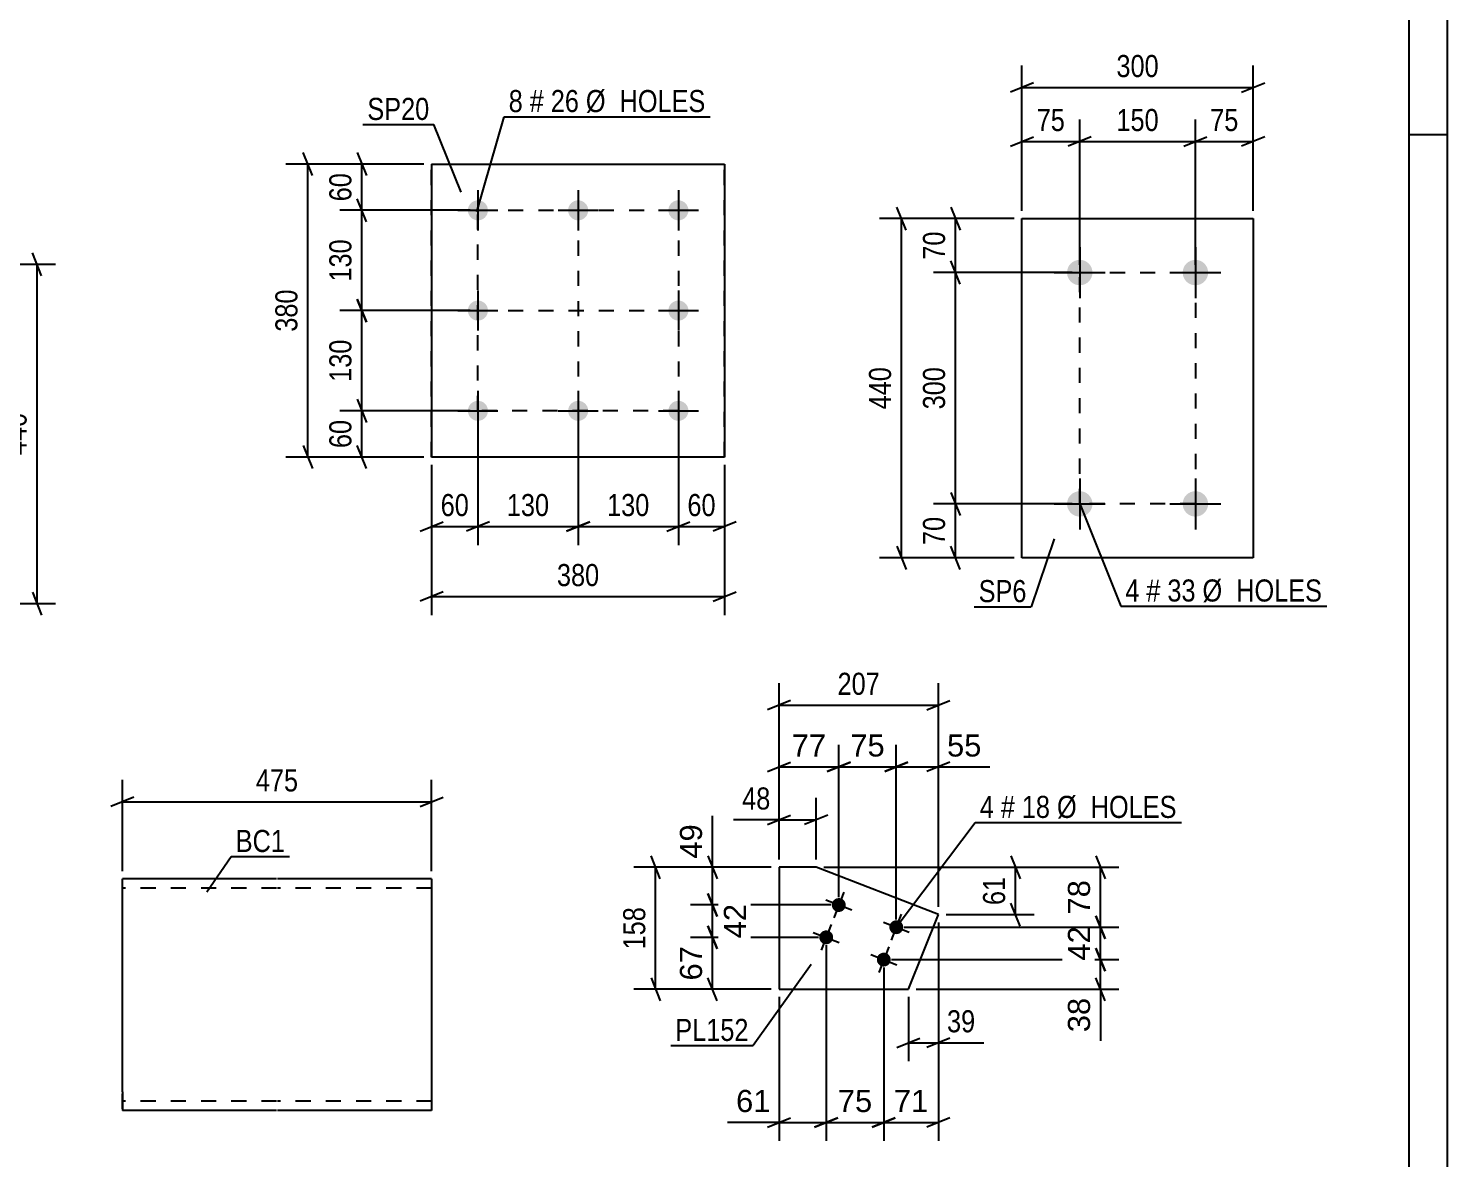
# Model space of a CAD drawing. Header units: millimetres. Extents: x 0 to 841, y 0 to 1249.
# Drawn here: x 656.9 to 841, y 314.2 to 460.8 of the extents above; entities that cross this region are included whole.
import ezdxf

# ---------------------------------------------------------------- set-up
doc = ezdxf.new("R2010")
doc.units = ezdxf.units.MM
doc.linetypes.add('DXK_LINE_DOT2', pattern=[3.9198, 1.9599, -1.9599])
doc.styles.add('Arial', font='ARIAL.TTF', dxfattribs={"height": 0.2})
doc.styles.add('Arial Narrow', font='ARIALN.TTF', dxfattribs={"height": 0.2})

# ---------------------------------------------------------------- blocks, each defined once
blk = doc.blocks.new('Unknown-284856767-1127')
at = {"color": 5, "linetype": 'Continuous'}
for p, q in [((841, 0), (841, 594)), ((836, 5), (836, 589)), ((841, 447), (836, 447))]:
    blk.add_line(p, q, dxfattribs=at)
blk = doc.blocks.new('Bolt-284856767-7155 - 7121')
at = {"linetype": 'Continuous'}
for points in [[(762.88, 346.79, -1), (761.2, 347.44, -1)], [(770.34, 343.91, -1), (768.66, 344.56, -1)], [(761.25, 342.6, -1), (759.57, 343.25, -1)], [(768.71, 339.71, -1), (767.03, 340.36, -1)]]:
    blk.add_hatch(color=1, dxfattribs=at).paths.add_polyline_path(points)
at = {"color": 1, "linetype": 'Continuous'}
for p, q in [((762.69, 348.8), (761.39, 345.44)), ((760.36, 347.77), (763.72, 346.47)), ((761.06, 344.6), (759.76, 341.24)), ((767.82, 344.88), (771.18, 343.58)), ((770.15, 345.91), (768.85, 342.55)), ((758.73, 343.57), (762.09, 342.27)), ((766.19, 340.68), (769.55, 339.38)), ((768.52, 341.71), (767.22, 338.36))]:
    blk.add_line(p, q, dxfattribs=at)
blk = doc.blocks.new('Part-284856767-7160 - 7121')
at = {"color": 2, "linetype": 'Continuous'}
for p, q in [((759.1, 352.01), (754.29, 352.01)), ((754.29, 352.01), (754.29, 336.19)), ((774.96, 345.87), (759.1, 352.01)), ((771.07, 336.19), (774.96, 345.87)), ((754.29, 336.19), (771.07, 336.19))]:
    blk.add_line(p, q, dxfattribs=at)
blk = doc.blocks.new('Bolt-284856767-5673 - 5634')
at = {"linetype": 'Continuous'}
for points in [[(793.29, 430.78, -1), (793.29, 427.48, -1)], [(808.29, 430.78, -1), (808.29, 427.48, -1)], [(793.29, 400.78, -1), (793.29, 397.48, -1)], [(808.29, 400.78, -1), (808.29, 397.48, -1)]]:
    blk.add_hatch(color=1, dxfattribs=at).paths.add_polyline_path(points)
at = {"color": 1, "linetype": 'Continuous'}
for p, q in [((793.29, 432.43), (793.29, 425.83)), ((808.29, 432.43), (808.29, 425.83)), ((789.99, 429.13), (796.59, 429.13)), ((804.99, 429.13), (811.59, 429.13)), ((793.29, 402.43), (793.29, 395.83)), ((808.29, 402.43), (808.29, 395.83)), ((789.99, 399.13), (796.59, 399.13)), ((804.99, 399.13), (811.59, 399.13))]:
    blk.add_line(p, q, dxfattribs=at)
blk = doc.blocks.new('Part-284856767-5640 - 5634')
at = {"color": 2, "linetype": 'Continuous'}
for p, q in [((785.79, 392.13), (785.79, 436.13)), ((785.79, 436.13), (815.79, 436.13)), ((815.79, 436.13), (815.79, 392.13)), ((815.79, 392.13), (785.79, 392.13))]:
    blk.add_line(p, q, dxfattribs=at)
blk = doc.blocks.new('Part-284856767-6661 - 6655')
at = {"color": 2, "linetype": 'Continuous'}
for p, q in [((709.24, 443.2), (709.24, 405.2)), ((709.24, 443.2), (747.24, 443.2)), ((747.24, 443.2), (747.24, 405.2)), ((747.24, 405.2), (709.24, 405.2))]:
    blk.add_line(p, q, dxfattribs=at)
at = {"color": 7, "linetype": 'DXK_LINE_DOT2'}
for p, q in [((709.24, 405.2), (709.24, 443.2)), ((747.24, 405.2), (747.24, 443.2))]:
    blk.add_line(p, q, dxfattribs=at)
blk = doc.blocks.new('Bolt-284856767-6694 - 6655')
at = {"linetype": 'Continuous'}
for points in [[(715.24, 438.5, -1), (715.24, 435.9, -1)], [(728.24, 438.5, -1), (728.24, 435.9, -1)], [(741.24, 438.5, -1), (741.24, 435.9, -1)], [(715.24, 425.5, -1), (715.24, 422.9, -1)], [(741.24, 425.5, -1), (741.24, 422.9, -1)], [(715.24, 412.5, -1), (715.24, 409.9, -1)], [(728.24, 412.5, -1), (728.24, 409.9, -1)], [(741.24, 412.5, -1), (741.24, 409.9, -1)]]:
    blk.add_hatch(color=1, dxfattribs=at).paths.add_polyline_path(points)
at = {"color": 1, "linetype": 'Continuous'}
for p, q in [((715.24, 439.8), (715.24, 434.6)), ((728.24, 439.8), (728.24, 434.6)), ((741.24, 439.8), (741.24, 434.6)), ((712.64, 437.2), (717.84, 437.2)), ((725.64, 437.2), (730.84, 437.2)), ((738.64, 437.2), (743.84, 437.2)), ((715.24, 426.8), (715.24, 421.6)), ((741.24, 426.8), (741.24, 421.6)), ((712.64, 424.2), (717.84, 424.2)), ((738.64, 424.2), (743.84, 424.2)), ((715.24, 413.8), (715.24, 408.6)), ((728.24, 413.8), (728.24, 408.6)), ((741.24, 413.8), (741.24, 408.6)), ((712.64, 411.2), (717.84, 411.2)), ((725.64, 411.2), (730.84, 411.2)), ((738.64, 411.2), (743.84, 411.2))]:
    blk.add_line(p, q, dxfattribs=at)
blk = doc.blocks.new('Part-284856767-3444 - 3437')
at = {"color": 2, "linetype": 'Continuous'}
for p, q in [((689.13, 350.49), (669.13, 350.49)), ((669.13, 322.89), (669.13, 350.49)), ((709.23, 350.49), (689.23, 350.49)), ((709.23, 350.49), (709.23, 320.49)), ((669.13, 322.89), (669.13, 320.49)), ((689.13, 320.49), (669.13, 320.49)), ((709.23, 320.49), (689.23, 320.49))]:
    blk.add_line(p, q, dxfattribs=at)
at = {"color": 7, "linetype": 'DXK_LINE_DOT2'}
for p, q in [((689.13, 349.29), (669.13, 349.29)), ((709.23, 349.29), (689.23, 349.29)), ((669.13, 320.67), (669.13, 322.89)), ((669.13, 321.69), (669.13, 321.78)), ((689.13, 321.69), (669.13, 321.69)), ((709.23, 321.69), (689.23, 321.69)), ((709.23, 321.69), (709.23, 321.78))]:
    blk.add_line(p, q, dxfattribs=at)
blk = doc.blocks.new('Rectangle-284856767-5758 - 5634')
at = {"color": 1, "linetype": 'DXK_LINE_DOT2'}
blk.add_lwpolyline([(793.29, 429.13), (808.29, 429.13), (808.29, 399.13), (793.29, 399.13), (793.29, 429.13)], close=True, dxfattribs=at)
blk = doc.blocks.new('Rectangle-284856767-6781 - 6655')
at = {"color": 1, "linetype": 'DXK_LINE_DOT2'}
blk.add_lwpolyline([(715.24, 437.2), (741.24, 437.2), (741.24, 411.2), (715.24, 411.2), (715.24, 437.2)], close=True, dxfattribs=at)
blk = doc.blocks.new('Line-284856767-6767 - 6655')
at = {"color": 1, "linetype": 'DXK_LINE_DOT2'}
blk.add_line((715.24, 424.2), (741.24, 424.2), dxfattribs=at)
blk = doc.blocks.new('Line-284856767-6774 - 6655')
at = {"color": 1, "linetype": 'DXK_LINE_DOT2'}
blk.add_line((728.24, 437.2), (728.24, 411.2), dxfattribs=at)
blk = doc.blocks.new('StraightDimension-284856767-7162 - 7121')
at = {"color": 7, "linetype": 'Continuous'}
for p, q in [((745.05, 344.42), (746.25, 341.42)), ((759.41, 342.92), (742.8, 342.92)), ((745.65, 336.19), (745.65, 342.92)), ((746.25, 334.69), (745.05, 337.69)), ((753.29, 336.19), (742.8, 336.19))]:
    blk.add_line(p, q, dxfattribs=at)
at = {"color": 0}
blk.add_wipeout([(744.9, 342.38), (740.7, 342.38), (740.7, 336.73), (744.9, 336.73)], dxfattribs=at)
at = {"color": 3, "style": 'Arial'}
blk.add_text('67', height=2.865, rotation=90.0002, dxfattribs=at).set_placement((744.3, 337.33))
blk = doc.blocks.new('StraightDimension-284856767-7238 - 7121')
at = {"color": 7, "linetype": 'Continuous'}
for p, q in [((795.37, 341.53), (796.57, 338.53)), ((768.87, 340.03), (798.37, 340.03)), ((795.97, 336.19), (795.97, 340.03)), ((796.57, 334.69), (795.37, 337.69)), ((772.07, 336.19), (798.37, 336.19))]:
    blk.add_line(p, q, dxfattribs=at)
at = {"color": 0}
blk.add_wipeout([(795.22, 335.67), (791.02, 335.67), (791.02, 330.02), (795.22, 330.02)], dxfattribs=at)
at = {"color": 7, "linetype": 'Continuous'}
blk.add_line((795.97, 336.19), (795.97, 329.5), dxfattribs=at)
blk.add_line((795.97, 336.19), (795.97, 329.5), dxfattribs=at)
at = {"color": 3, "style": 'Arial'}
blk.add_text('38', height=2.865, rotation=90.0002, dxfattribs=at).set_placement((794.62, 330.62))
blk = doc.blocks.new('StraightDimension-284856767-7269 - 7121')
at = {"color": 7, "linetype": 'Continuous'}
for p, q in [((774.96, 344.87), (774.96, 326.86)), ((771.07, 335.19), (771.07, 326.86)), ((769.57, 328.66), (772.57, 329.86)), ((776.46, 329.86), (773.46, 328.66)), ((771.07, 329.26), (774.96, 329.26))]:
    blk.add_line(p, q, dxfattribs=at)
at = {"color": 0}
blk.add_wipeout([(780.34, 330.01), (780.34, 334.21), (775.48, 334.21), (775.48, 330.01)], dxfattribs=at)
at = {"color": 7, "linetype": 'Continuous'}
blk.add_line((774.96, 329.26), (780.86, 329.26), dxfattribs=at)
blk.add_line((774.96, 329.26), (780.86, 329.26), dxfattribs=at)
at = {"color": 3, "style": 'Arial Narrow'}
blk.add_text('39', height=2.863, dxfattribs=at).set_placement((776.08, 330.61))
blk = doc.blocks.new('StraightDimension-284856767-7176 - 7121')
at = {"color": 7, "linetype": 'Continuous'}
for p, q in [((745.05, 353.51), (746.25, 350.51)), ((753.29, 352.01), (742.8, 352.01)), ((745.65, 347.12), (745.65, 352.01)), ((746.25, 345.62), (745.05, 348.62)), ((761.04, 347.12), (742.8, 347.12))]:
    blk.add_line(p, q, dxfattribs=at)
at = {"color": 0}
blk.add_wipeout([(744.9, 358.18), (740.7, 358.18), (740.7, 352.53), (744.9, 352.53)], dxfattribs=at)
at = {"color": 7, "linetype": 'Continuous'}
blk.add_line((745.65, 352.01), (745.65, 358.7), dxfattribs=at)
blk.add_line((745.65, 352.01), (745.65, 358.7), dxfattribs=at)
at = {"color": 3, "style": 'Arial'}
blk.add_text('49', height=2.865, rotation=90.0002, dxfattribs=at).set_placement((744.3, 353.13))
blk = doc.blocks.new('StraightDimension-284856767-7168 - 7121')
at = {"color": 7, "linetype": 'Continuous'}
for p, q in [((745.05, 348.62), (746.25, 345.62)), ((761.04, 347.12), (743.25, 347.12)), ((745.65, 342.92), (745.65, 347.12)), ((746.25, 341.42), (745.05, 344.42)), ((759.41, 342.92), (743.25, 342.92))]:
    blk.add_line(p, q, dxfattribs=at)
at = {"color": 0}
blk.add_wipeout([(750.6, 347.84), (746.4, 347.84), (746.4, 342.2), (750.6, 342.2)], dxfattribs=at)
at = {"color": 3, "style": 'Arial'}
blk.add_text('42', height=2.865, rotation=90.0002, dxfattribs=at).set_placement((750, 342.8))
blk = doc.blocks.new('StraightDimension-284856767-7183 - 7121')
at = {"color": 7, "linetype": 'Continuous'}
for p, q in [((754.29, 353.01), (754.29, 367.87)), ((762.04, 348.12), (762.04, 367.87)), ((752.79, 364.42), (755.79, 365.62)), ((754.29, 365.02), (762.04, 365.02)), ((763.54, 365.62), (760.54, 364.42))]:
    blk.add_line(p, q, dxfattribs=at)
at = {"color": 0}
blk.add_wipeout([(760.99, 365.77), (760.99, 369.97), (755.34, 369.97), (755.34, 365.77)], dxfattribs=at)
at = {"color": 3, "style": 'Arial'}
blk.add_text('77', height=2.865, dxfattribs=at).set_placement((755.94, 366.37))
blk = doc.blocks.new('StraightDimension-284856767-7189 - 7121')
at = {"color": 7, "linetype": 'Continuous'}
for p, q in [((762.04, 348.12), (762.04, 367.87)), ((769.5, 345.23), (769.5, 367.87)), ((760.54, 364.42), (763.54, 365.62)), ((762.04, 365.02), (769.5, 365.02)), ((771, 365.62), (768, 364.42))]:
    blk.add_line(p, q, dxfattribs=at)
at = {"color": 0}
blk.add_wipeout([(768.59, 365.77), (768.59, 369.97), (762.94, 369.97), (762.94, 365.77)], dxfattribs=at)
at = {"color": 3, "style": 'Arial'}
blk.add_text('75', height=2.865, dxfattribs=at).set_placement((763.54, 366.37))
blk = doc.blocks.new('StraightDimension-284856767-7197 - 7121')
at = {"color": 7, "linetype": 'Continuous'}
for p, q in [((769.5, 345.23), (769.5, 367.87)), ((774.96, 346.87), (774.96, 367.87)), ((768, 364.42), (771, 365.62)), ((769.5, 365.02), (774.96, 365.02)), ((776.46, 365.62), (773.46, 364.42))]:
    blk.add_line(p, q, dxfattribs=at)
at = {"color": 0}
blk.add_wipeout([(781.13, 365.77), (781.13, 369.97), (775.48, 369.97), (775.48, 365.77)], dxfattribs=at)
at = {"color": 7, "linetype": 'Continuous'}
blk.add_line((774.96, 365.02), (781.65, 365.02), dxfattribs=at)
blk.add_line((774.96, 365.02), (781.65, 365.02), dxfattribs=at)
at = {"color": 3, "style": 'Arial'}
blk.add_text('55', height=2.865, dxfattribs=at).set_placement((776.08, 366.37))
blk = doc.blocks.new('StraightDimension-284856767-7206 - 7121')
at = {"color": 7, "linetype": 'Continuous'}
for p, q in [((754.29, 353.01), (754.29, 375.87)), ((774.96, 346.87), (774.96, 375.87)), ((755.79, 373.62), (752.79, 372.42)), ((754.29, 373.02), (774.96, 373.02)), ((773.46, 372.42), (776.46, 373.62))]:
    blk.add_line(p, q, dxfattribs=at)
at = {"color": 0}
blk.add_wipeout([(767.97, 373.77), (767.97, 377.97), (761.28, 377.97), (761.28, 373.77)], dxfattribs=at)
at = {"color": 3, "style": 'Arial Narrow'}
blk.add_text('207', height=2.863, dxfattribs=at).set_placement((761.88, 374.37))
blk = doc.blocks.new('StraightDimension-284856767-7215 - 7121')
at = {"color": 7, "linetype": 'Continuous'}
for p, q in [((760.41, 341.92), (760.41, 316.52)), ((754.29, 335.19), (754.29, 316.52)), ((752.79, 318.32), (755.79, 319.52)), ((754.29, 318.92), (760.41, 318.92)), ((761.91, 319.52), (758.91, 318.32))]:
    blk.add_line(p, q, dxfattribs=at)
at = {"color": 0}
blk.add_wipeout([(753.77, 319.67), (753.77, 323.87), (748.12, 323.87), (748.12, 319.67)], dxfattribs=at)
at = {"color": 7, "linetype": 'Continuous'}
blk.add_line((754.29, 318.92), (747.6, 318.92), dxfattribs=at)
blk.add_line((754.29, 318.92), (747.6, 318.92), dxfattribs=at)
at = {"color": 3, "style": 'Arial'}
blk.add_text('61', height=2.865, dxfattribs=at).set_placement((748.72, 320.27))
blk = doc.blocks.new('StraightDimension-284856767-7285 - 7121')
at = {"color": 7, "linetype": 'Continuous'}
for p, q in [((738.89, 350.51), (737.69, 353.51)), ((753.29, 352.01), (735.44, 352.01)), ((738.29, 336.19), (738.29, 352.01)), ((737.69, 337.69), (738.89, 334.69)), ((753.29, 336.19), (735.44, 336.19))]:
    blk.add_line(p, q, dxfattribs=at)
at = {"color": 0}
blk.add_wipeout([(737.54, 347.44), (733.34, 347.44), (733.34, 340.76), (737.54, 340.76)], dxfattribs=at)
at = {"color": 3, "style": 'Arial Narrow'}
blk.add_text('158', height=2.863, rotation=90.0002, dxfattribs=at).set_placement((736.94, 341.36))
blk = doc.blocks.new('StraightDimension-284856767-7221 - 7121')
at = {"color": 7, "linetype": 'Continuous'}
for p, q in [((760.41, 341.92), (760.41, 316.52)), ((767.87, 339.03), (767.87, 316.52)), ((758.91, 318.32), (761.91, 319.52)), ((760.41, 318.92), (767.87, 318.92)), ((769.37, 319.52), (766.37, 318.32))]:
    blk.add_line(p, q, dxfattribs=at)
at = {"color": 0}
blk.add_wipeout([(766.97, 319.67), (766.97, 323.87), (761.32, 323.87), (761.32, 319.67)], dxfattribs=at)
at = {"color": 3, "style": 'Arial'}
blk.add_text('75', height=2.865, dxfattribs=at).set_placement((761.92, 320.27))
blk = doc.blocks.new('StraightDimension-284856767-7229 - 7121')
at = {"color": 7, "linetype": 'Continuous'}
for p, q in [((774.96, 344.87), (774.96, 316.52)), ((767.87, 339.03), (767.87, 316.52)), ((766.37, 318.32), (769.37, 319.52)), ((767.87, 318.92), (774.96, 318.92)), ((776.46, 319.52), (773.46, 318.32))]:
    blk.add_line(p, q, dxfattribs=at)
at = {"color": 0}
blk.add_wipeout([(774.24, 319.67), (774.24, 323.87), (768.59, 323.87), (768.59, 319.67)], dxfattribs=at)
at = {"color": 3, "style": 'Arial'}
blk.add_text('71', height=2.865, dxfattribs=at).set_placement((769.19, 320.27))
blk = doc.blocks.new('StraightDimension-284856767-7248 - 7121')
at = {"color": 7, "linetype": 'Continuous'}
for p, q in [((770.5, 344.23), (798.37, 344.23)), ((795.37, 345.73), (796.57, 342.73)), ((795.97, 340.03), (795.97, 344.23)), ((796.57, 338.53), (795.37, 341.53)), ((768.87, 340.03), (798.37, 340.03))]:
    blk.add_line(p, q, dxfattribs=at)
at = {"color": 0}
blk.add_wipeout([(795.22, 344.96), (791.02, 344.96), (791.02, 339.31), (795.22, 339.31)], dxfattribs=at)
at = {"color": 3, "style": 'Arial'}
blk.add_text('42', height=2.865, rotation=90.0002, dxfattribs=at).set_placement((794.62, 339.91))
blk = doc.blocks.new('StraightDimension-284856767-7258 - 7121')
at = {"color": 7, "linetype": 'Continuous'}
for p, q in [((795.37, 353.51), (796.57, 350.51)), ((760.1, 352.01), (798.37, 352.01)), ((795.97, 344.23), (795.97, 352.01)), ((770.5, 344.23), (798.37, 344.23)), ((796.57, 342.73), (795.37, 345.73))]:
    blk.add_line(p, q, dxfattribs=at)
at = {"color": 0}
blk.add_wipeout([(795.22, 350.94), (791.02, 350.94), (791.02, 345.29), (795.22, 345.29)], dxfattribs=at)
at = {"color": 3, "style": 'Arial'}
blk.add_text('78', height=2.865, rotation=90.0002, dxfattribs=at).set_placement((794.62, 345.89))
blk = doc.blocks.new('StraightDimension-284856767-7278 - 7121')
at = {"color": 7, "linetype": 'Continuous'}
for p, q in [((754.29, 353.01), (754.29, 361)), ((759.1, 353.01), (759.1, 361)), ((752.79, 357.55), (755.79, 358.75)), ((754.29, 358.15), (759.1, 358.15)), ((760.6, 358.75), (757.6, 357.55))]:
    blk.add_line(p, q, dxfattribs=at)
at = {"color": 0}
blk.add_wipeout([(753.77, 358.9), (753.77, 363.1), (748.91, 363.1), (748.91, 358.9)], dxfattribs=at)
at = {"color": 7, "linetype": 'Continuous'}
blk.add_line((754.29, 358.15), (748.39, 358.15), dxfattribs=at)
blk.add_line((754.29, 358.15), (748.39, 358.15), dxfattribs=at)
at = {"color": 3, "style": 'Arial Narrow'}
blk.add_text('48', height=2.863, dxfattribs=at).set_placement((749.51, 359.5))
blk = doc.blocks.new('StraightDimension-284856767-7290 - 7121')
at = {"color": 7, "linetype": 'Continuous'}
for p, q in [((784.36, 353.51), (785.56, 350.51)), ((760.1, 352.01), (787.36, 352.01)), ((784.96, 345.87), (784.96, 352.01)), ((785.56, 344.37), (784.36, 347.37)), ((775.96, 345.87), (787.36, 345.87))]:
    blk.add_line(p, q, dxfattribs=at)
at = {"color": 0}
blk.add_wipeout([(784.21, 351.37), (780.01, 351.37), (780.01, 346.51), (784.21, 346.51)], dxfattribs=at)
at = {"color": 3, "style": 'Arial Narrow'}
blk.add_text('61', height=2.863, rotation=90.0002, dxfattribs=at).set_placement((783.61, 347.11))
blk = doc.blocks.new('StraightDimension-284856767-5737 - 5634')
at = {"color": 7, "linetype": 'Continuous'}
for p, q in [((785.79, 437.13), (785.79, 448.98)), ((793.29, 430.13), (793.29, 448.98)), ((784.29, 445.53), (787.29, 446.73)), ((785.79, 446.13), (793.29, 446.13)), ((794.79, 446.73), (791.79, 445.53))]:
    blk.add_line(p, q, dxfattribs=at)
at = {"color": 0}
blk.add_wipeout([(791.97, 446.88), (791.97, 451.08), (787.11, 451.08), (787.11, 446.88)], dxfattribs=at)
at = {"color": 3, "style": 'Arial Narrow'}
blk.add_text('75', height=2.863, dxfattribs=at).set_placement((787.71, 447.48))
blk = doc.blocks.new('StraightDimension-284856767-5685 - 5634')
at = {"color": 7, "linetype": 'Continuous'}
for p, q in [((792.29, 429.13), (774.32, 429.13)), ((777.77, 427.63), (776.57, 430.63)), ((777.17, 399.13), (777.17, 429.13)), ((776.57, 400.63), (777.77, 397.63)), ((792.29, 399.13), (774.32, 399.13))]:
    blk.add_line(p, q, dxfattribs=at)
at = {"color": 0}
blk.add_wipeout([(776.42, 417.47), (772.22, 417.47), (772.22, 410.79), (776.42, 410.79)], dxfattribs=at)
at = {"color": 3, "style": 'Arial Narrow'}
blk.add_text('300', height=2.863, rotation=90.0002, dxfattribs=at).set_placement((775.82, 411.39))
blk = doc.blocks.new('StraightDimension-284856767-5675 - 5634')
at = {"color": 7, "linetype": 'Continuous'}
for p, q in [((776.57, 437.63), (777.77, 434.63)), ((784.79, 436.13), (774.32, 436.13)), ((777.17, 429.13), (777.17, 436.13)), ((792.29, 429.13), (774.32, 429.13)), ((777.77, 427.63), (776.57, 430.63))]:
    blk.add_line(p, q, dxfattribs=at)
at = {"color": 0}
blk.add_wipeout([(776.42, 435.06), (772.22, 435.06), (772.22, 430.2), (776.42, 430.2)], dxfattribs=at)
at = {"color": 3, "style": 'Arial Narrow'}
blk.add_text('70', height=2.863, rotation=90.0002, dxfattribs=at).set_placement((775.82, 430.8))
blk = doc.blocks.new('StraightDimension-284856767-5695 - 5634')
at = {"color": 7, "linetype": 'Continuous'}
for p, q in [((776.57, 400.63), (777.77, 397.63)), ((792.29, 399.13), (774.32, 399.13)), ((777.17, 392.13), (777.17, 399.13)), ((784.79, 392.13), (774.32, 392.13)), ((777.77, 390.63), (776.57, 393.63))]:
    blk.add_line(p, q, dxfattribs=at)
at = {"color": 0}
blk.add_wipeout([(776.42, 398.06), (772.22, 398.06), (772.22, 393.2), (776.42, 393.2)], dxfattribs=at)
at = {"color": 3, "style": 'Arial Narrow'}
blk.add_text('70', height=2.863, rotation=90.0002, dxfattribs=at).set_placement((775.82, 393.8))
blk = doc.blocks.new('StraightDimension-284856767-5706 - 5634')
at = {"color": 7, "linetype": 'Continuous'}
for p, q in [((770.77, 434.63), (769.57, 437.63)), ((784.79, 436.13), (767.32, 436.13)), ((770.17, 392.13), (770.17, 436.13)), ((784.79, 392.13), (767.32, 392.13)), ((769.57, 393.63), (770.77, 390.63))]:
    blk.add_line(p, q, dxfattribs=at)
at = {"color": 0}
blk.add_wipeout([(769.42, 417.47), (765.22, 417.47), (765.22, 410.79), (769.42, 410.79)], dxfattribs=at)
at = {"color": 3, "style": 'Arial Narrow'}
blk.add_text('440', height=2.863, rotation=90.0002, dxfattribs=at).set_placement((768.82, 411.39))
blk = doc.blocks.new('StraightDimension-284856767-5717 - 5634')
at = {"color": 7, "linetype": 'Continuous'}
for p, q in [((808.29, 430.13), (808.29, 448.98)), ((815.79, 437.13), (815.79, 448.98)), ((806.79, 445.53), (809.79, 446.73)), ((808.29, 446.13), (815.79, 446.13)), ((817.29, 446.73), (814.29, 445.53))]:
    blk.add_line(p, q, dxfattribs=at)
at = {"color": 0}
blk.add_wipeout([(814.47, 446.88), (814.47, 451.08), (809.61, 451.08), (809.61, 446.88)], dxfattribs=at)
at = {"color": 3, "style": 'Arial Narrow'}
blk.add_text('75', height=2.863, dxfattribs=at).set_placement((810.21, 447.48))
blk = doc.blocks.new('StraightDimension-284856767-5727 - 5634')
at = {"color": 7, "linetype": 'Continuous'}
for p, q in [((793.29, 430.13), (793.29, 448.98)), ((808.29, 430.13), (808.29, 448.98)), ((794.79, 446.73), (791.79, 445.53)), ((793.29, 446.13), (808.29, 446.13)), ((806.79, 445.53), (809.79, 446.73))]:
    blk.add_line(p, q, dxfattribs=at)
at = {"color": 0}
blk.add_wipeout([(804.13, 446.88), (804.13, 451.08), (797.45, 451.08), (797.45, 446.88)], dxfattribs=at)
at = {"color": 3, "style": 'Arial Narrow'}
blk.add_text('150', height=2.863, dxfattribs=at).set_placement((798.05, 447.48))
blk = doc.blocks.new('StraightDimension-284856767-5748 - 5634')
at = {"color": 7, "linetype": 'Continuous'}
for p, q in [((785.79, 437.13), (785.79, 455.98)), ((815.79, 437.13), (815.79, 455.98)), ((787.29, 453.73), (784.29, 452.53)), ((785.79, 453.13), (815.79, 453.13)), ((814.29, 452.53), (817.29, 453.73))]:
    blk.add_line(p, q, dxfattribs=at)
at = {"color": 0}
blk.add_wipeout([(804.13, 453.88), (804.13, 458.08), (797.45, 458.08), (797.45, 453.88)], dxfattribs=at)
at = {"color": 3, "style": 'Arial Narrow'}
blk.add_text('300', height=2.863, dxfattribs=at).set_placement((798.05, 454.48))
blk = doc.blocks.new('StraightDimension-284856767-5851 - 5772')
at = {"color": 7, "linetype": 'Continuous'}
for p, q in [((658.66, 428.7), (657.46, 431.7)), ((643.06, 430.2), (660.46, 430.2)), ((658.06, 386.2), (658.06, 430.2)), ((657.46, 387.7), (658.66, 384.7)), ((643.06, 386.2), (660.46, 386.2))]:
    blk.add_line(p, q, dxfattribs=at)
at = {"color": 0}
blk.add_wipeout([(657.31, 411.55), (653.11, 411.55), (653.11, 404.86), (657.31, 404.86)], dxfattribs=at)
at = {"color": 3, "style": 'Arial Narrow'}
blk.add_text('440', height=2.863, rotation=90.0002, dxfattribs=at).set_placement((656.71, 405.46))
blk = doc.blocks.new('StraightDimension-284856767-6721 - 6655')
at = {"color": 7, "linetype": 'Continuous'}
for p, q in [((693.78, 441.7), (692.58, 444.7)), ((708.24, 443.2), (690.33, 443.2)), ((693.18, 405.2), (693.18, 443.2)), ((708.24, 405.2), (690.33, 405.2)), ((692.58, 406.7), (693.78, 403.7))]:
    blk.add_line(p, q, dxfattribs=at)
at = {"color": 0}
blk.add_wipeout([(692.43, 427.54), (688.23, 427.54), (688.23, 420.86), (692.43, 420.86)], dxfattribs=at)
at = {"color": 3, "style": 'Arial Narrow'}
blk.add_text('380', height=2.863, rotation=90.0002, dxfattribs=at).set_placement((691.83, 421.46))
blk = doc.blocks.new('StraightDimension-284856767-14520 - 6655')
at = {"color": 7, "linetype": 'Continuous'}
for p, q in [((728.24, 410.2), (728.24, 393.8)), ((741.24, 410.2), (741.24, 393.8)), ((729.74, 396.8), (726.74, 395.6)), ((728.24, 396.2), (741.24, 396.2)), ((739.74, 395.6), (742.74, 396.8))]:
    blk.add_line(p, q, dxfattribs=at)
at = {"color": 0}
blk.add_wipeout([(738.08, 396.95), (738.08, 401.15), (731.39, 401.15), (731.39, 396.95)], dxfattribs=at)
at = {"color": 3, "style": 'Arial Narrow'}
blk.add_text('130', height=2.863, dxfattribs=at).set_placement((731.99, 397.55))
blk = doc.blocks.new('StraightDimension-284856767-6696 - 6655')
at = {"color": 7, "linetype": 'Continuous'}
for p, q in [((699.58, 444.7), (700.78, 441.7)), ((708.24, 443.2), (697.33, 443.2)), ((700.18, 437.2), (700.18, 443.2)), ((700.78, 435.7), (699.58, 438.7)), ((714.24, 437.2), (697.33, 437.2))]:
    blk.add_line(p, q, dxfattribs=at)
at = {"color": 0}
blk.add_wipeout([(699.43, 442.63), (695.23, 442.63), (695.23, 437.77), (699.43, 437.77)], dxfattribs=at)
at = {"color": 3, "style": 'Arial Narrow'}
blk.add_text('60', height=2.863, rotation=90.0002, dxfattribs=at).set_placement((698.83, 438.37))
blk = doc.blocks.new('StraightDimension-284856767-6706 - 6655')
at = {"color": 7, "linetype": 'Continuous'}
for p, q in [((699.58, 412.7), (700.78, 409.7)), ((714.24, 411.2), (697.33, 411.2)), ((700.18, 405.2), (700.18, 411.2)), ((708.24, 405.2), (697.33, 405.2)), ((700.78, 403.7), (699.58, 406.7))]:
    blk.add_line(p, q, dxfattribs=at)
at = {"color": 0}
blk.add_wipeout([(699.43, 410.63), (695.23, 410.63), (695.23, 405.77), (699.43, 405.77)], dxfattribs=at)
at = {"color": 3, "style": 'Arial Narrow'}
blk.add_text('60', height=2.863, rotation=90.0002, dxfattribs=at).set_placement((698.83, 406.37))
blk = doc.blocks.new('StraightDimension-284856767-14518 - 6655')
at = {"color": 7, "linetype": 'Continuous'}
for p, q in [((715.24, 410.2), (715.24, 393.8)), ((728.24, 410.2), (728.24, 393.8)), ((716.74, 396.8), (713.74, 395.6)), ((715.24, 396.2), (728.24, 396.2)), ((726.74, 395.6), (729.74, 396.8))]:
    blk.add_line(p, q, dxfattribs=at)
at = {"color": 0}
blk.add_wipeout([(725.08, 396.95), (725.08, 401.15), (718.39, 401.15), (718.39, 396.95)], dxfattribs=at)
at = {"color": 3, "style": 'Arial Narrow'}
blk.add_text('130', height=2.863, dxfattribs=at).set_placement((718.99, 397.55))
blk = doc.blocks.new('StraightDimension-284856767-6732 - 6655')
at = {"color": 7, "linetype": 'Continuous'}
for p, q in [((741.24, 410.2), (741.24, 393.8)), ((747.24, 404.2), (747.24, 393.8)), ((739.74, 395.6), (742.74, 396.8)), ((741.24, 396.2), (747.24, 396.2)), ((748.74, 396.8), (745.74, 395.6))]:
    blk.add_line(p, q, dxfattribs=at)
at = {"color": 0}
blk.add_wipeout([(746.66, 396.95), (746.66, 401.15), (741.81, 401.15), (741.81, 396.95)], dxfattribs=at)
at = {"color": 3, "style": 'Arial Narrow'}
blk.add_text('60', height=2.863, dxfattribs=at).set_placement((742.41, 397.55))
blk = doc.blocks.new('StraightDimension-284856767-6742 - 6655')
at = {"color": 7, "linetype": 'Continuous'}
for p, q in [((715.24, 410.2), (715.24, 393.8)), ((709.24, 404.2), (709.24, 393.8)), ((707.74, 395.6), (710.74, 396.8)), ((709.24, 396.2), (715.24, 396.2)), ((716.74, 396.8), (713.74, 395.6))]:
    blk.add_line(p, q, dxfattribs=at)
at = {"color": 0}
blk.add_wipeout([(714.66, 396.95), (714.66, 401.15), (709.81, 401.15), (709.81, 396.95)], dxfattribs=at)
at = {"color": 3, "style": 'Arial Narrow'}
blk.add_text('60', height=2.863, dxfattribs=at).set_placement((710.41, 397.55))
blk = doc.blocks.new('StraightDimension-284856767-6757 - 6655')
at = {"color": 7, "linetype": 'Continuous'}
for p, q in [((709.24, 404.2), (709.24, 384.72)), ((747.24, 404.2), (747.24, 384.72)), ((710.74, 387.72), (707.74, 386.52)), ((709.24, 387.12), (747.24, 387.12)), ((745.74, 386.52), (748.74, 387.72))]:
    blk.add_line(p, q, dxfattribs=at)
at = {"color": 0}
blk.add_wipeout([(731.58, 387.87), (731.58, 392.07), (724.89, 392.07), (724.89, 387.87)], dxfattribs=at)
at = {"color": 3, "style": 'Arial Narrow'}
blk.add_text('380', height=2.863, dxfattribs=at).set_placement((725.49, 388.47))
blk = doc.blocks.new('StraightDimension-284856767-14496 - 6655')
at = {"color": 7, "linetype": 'Continuous'}
for p, q in [((700.78, 422.7), (699.58, 425.7)), ((714.24, 424.2), (697.33, 424.2)), ((700.18, 411.2), (700.18, 424.2)), ((699.58, 412.7), (700.78, 409.7)), ((714.24, 411.2), (697.33, 411.2))]:
    blk.add_line(p, q, dxfattribs=at)
at = {"color": 0}
blk.add_wipeout([(699.43, 421.04), (695.23, 421.04), (695.23, 414.36), (699.43, 414.36)], dxfattribs=at)
at = {"color": 3, "style": 'Arial Narrow'}
blk.add_text('130', height=2.863, rotation=90.0002, dxfattribs=at).set_placement((698.83, 414.96))
blk = doc.blocks.new('StraightDimension-284856767-14498 - 6655')
at = {"color": 7, "linetype": 'Continuous'}
for p, q in [((700.78, 435.7), (699.58, 438.7)), ((714.24, 437.2), (697.33, 437.2)), ((700.18, 424.2), (700.18, 437.2)), ((699.58, 425.7), (700.78, 422.7)), ((714.24, 424.2), (697.33, 424.2))]:
    blk.add_line(p, q, dxfattribs=at)
at = {"color": 0}
blk.add_wipeout([(699.43, 434.04), (695.23, 434.04), (695.23, 427.36), (699.43, 427.36)], dxfattribs=at)
at = {"color": 3, "style": 'Arial Narrow'}
blk.add_text('130', height=2.863, rotation=90.0002, dxfattribs=at).set_placement((698.83, 427.96))
blk = doc.blocks.new('StraightDimension-284856767-3447 - 3437')
at = {"color": 7, "linetype": 'Continuous'}
for p, q in [((669.13, 351.49), (669.13, 363.34)), ((709.23, 351.49), (709.23, 363.34)), ((670.63, 361.09), (667.63, 359.89)), ((707.73, 359.89), (710.73, 361.09)), ((669.13, 360.49), (709.23, 360.49))]:
    blk.add_line(p, q, dxfattribs=at)
at = {"color": 0}
blk.add_wipeout([(692.53, 361.24), (692.53, 365.44), (685.84, 365.44), (685.84, 361.24)], dxfattribs=at)
at = {"color": 3, "style": 'Arial Narrow'}
blk.add_text('475', height=2.863, dxfattribs=at).set_placement((686.44, 361.84))
blk = doc.blocks.new('Mark-284856767-7151 - 7121')
at = {"color": 0}
blk.add_wipeout([(782.16, 358.41), (782.16, 361.41), (780.33, 361.41), (780.33, 358.41)], dxfattribs=at)
blk.add_wipeout([(782.16, 358.41), (782.16, 361.41), (780.33, 361.41), (780.33, 358.41)], dxfattribs=at)
at = {"color": 7, "linetype": 'Continuous'}
blk.add_line((769.5, 344.23), (779.73, 357.81), dxfattribs=at)
at = {"color": 3, "style": 'Arial Narrow'}
blk.add_text('4', height=2.86, dxfattribs=at).set_placement((780.33, 358.41))
at = {"color": 0}
blk.add_wipeout([(784.88, 358.41), (784.88, 361.41), (783.06, 361.41), (783.06, 358.41)], dxfattribs=at)
blk.add_wipeout([(784.88, 358.41), (784.88, 361.41), (783.06, 361.41), (783.06, 358.41)], dxfattribs=at)
blk.add_wipeout([(789.44, 358.41), (789.44, 361.41), (785.78, 361.41), (785.78, 358.41)], dxfattribs=at)
blk.add_wipeout([(789.44, 358.41), (789.44, 361.41), (785.78, 361.41), (785.78, 358.41)], dxfattribs=at)
at = {"color": 3, "style": 'Arial Narrow'}
for s, height, p in [('#', 2.86, (783.06, 358.41)), ('18', 2.863, (785.78, 358.41))]:
    blk.add_text(s, height=height, dxfattribs=at).set_placement(p)
at = {"color": 0}
blk.add_wipeout([(805.87, 358.41), (805.87, 361.41), (790.34, 361.41), (790.34, 358.41)], dxfattribs=at)
blk.add_wipeout([(805.87, 358.41), (805.87, 361.41), (790.34, 361.41), (790.34, 358.41)], dxfattribs=at)
at = {"color": 7, "linetype": 'Continuous'}
blk.add_line((779.73, 357.81), (806.47, 357.81), dxfattribs=at)
at = {"color": 3, "style": 'Arial Narrow'}
blk.add_text('Ø  HOLES', height=2.863, dxfattribs=at).set_placement((790.34, 358.41))
blk = doc.blocks.new('Mark-284856767-7156 - 7121')
at = {"color": 0}
blk.add_wipeout([(750.34, 329.49), (750.34, 332.49), (740.84, 332.49), (740.84, 329.49)], dxfattribs=at)
blk.add_wipeout([(750.34, 329.49), (750.34, 332.49), (740.84, 332.49), (740.84, 329.49)], dxfattribs=at)
at = {"color": 30, "linetype": 'Continuous'}
for p in [(758.46, 339.39), (740.24, 328.89)]:
    blk.add_line(p, (750.94, 328.89), dxfattribs=at)
at = {"color": 3, "style": 'Arial Narrow'}
blk.add_text('PL152', height=2.863, dxfattribs=at).set_placement((740.84, 329.49))
blk = doc.blocks.new('Mark-284856767-5636 - 5634')
at = {"color": 0}
blk.add_wipeout([(786.39, 386.39), (786.39, 389.39), (780.18, 389.39), (780.18, 386.39)], dxfattribs=at)
blk.add_wipeout([(786.39, 386.39), (786.39, 389.39), (780.18, 389.39), (780.18, 386.39)], dxfattribs=at)
at = {"color": 30, "linetype": 'Continuous'}
for p in [(789.98, 394.62), (779.58, 385.79)]:
    blk.add_line(p, (786.99, 385.79), dxfattribs=at)
at = {"color": 3, "style": 'Arial Narrow'}
blk.add_text('SP6', height=2.863, dxfattribs=at).set_placement((780.18, 386.39))
blk = doc.blocks.new('Mark-284856767-5669 - 5634')
at = {"color": 0}
blk.add_wipeout([(801.03, 386.47), (801.03, 389.47), (799.2, 389.47), (799.2, 386.47)], dxfattribs=at)
blk.add_wipeout([(801.03, 386.47), (801.03, 389.47), (799.2, 389.47), (799.2, 386.47)], dxfattribs=at)
at = {"color": 7, "linetype": 'Continuous'}
blk.add_line((793.29, 399.13), (798.6, 385.87), dxfattribs=at)
at = {"color": 3, "style": 'Arial Narrow'}
blk.add_text('4', height=2.86, dxfattribs=at).set_placement((799.2, 386.47))
at = {"color": 0}
blk.add_wipeout([(803.76, 386.47), (803.76, 389.47), (801.93, 389.47), (801.93, 386.47)], dxfattribs=at)
blk.add_wipeout([(803.76, 386.47), (803.76, 389.47), (801.93, 389.47), (801.93, 386.47)], dxfattribs=at)
blk.add_wipeout([(808.31, 386.47), (808.31, 389.47), (804.66, 389.47), (804.66, 386.47)], dxfattribs=at)
blk.add_wipeout([(808.31, 386.47), (808.31, 389.47), (804.66, 389.47), (804.66, 386.47)], dxfattribs=at)
at = {"color": 3, "style": 'Arial Narrow'}
for s, height, p in [('#', 2.86, (801.93, 386.47)), ('33', 2.863, (804.66, 386.47))]:
    blk.add_text(s, height=height, dxfattribs=at).set_placement(p)
at = {"color": 0}
blk.add_wipeout([(824.74, 386.47), (824.74, 389.47), (809.21, 389.47), (809.21, 386.47)], dxfattribs=at)
blk.add_wipeout([(824.74, 386.47), (824.74, 389.47), (809.21, 389.47), (809.21, 386.47)], dxfattribs=at)
at = {"color": 7, "linetype": 'Continuous'}
blk.add_line((798.6, 385.87), (825.34, 385.87), dxfattribs=at)
at = {"color": 3, "style": 'Arial Narrow'}
blk.add_text('Ø  HOLES', height=2.863, dxfattribs=at).set_placement((809.21, 386.47))
blk = doc.blocks.new('Mark-284856767-6657 - 6655')
at = {"color": 0}
blk.add_wipeout([(708.94, 448.92), (708.94, 451.92), (700.9, 451.92), (700.9, 448.92)], dxfattribs=at)
blk.add_wipeout([(708.94, 448.92), (708.94, 451.92), (700.9, 451.92), (700.9, 448.92)], dxfattribs=at)
at = {"color": 30, "linetype": 'Continuous'}
for p in [(700.3, 448.32), (713.06, 439.54)]:
    blk.add_line(p, (709.54, 448.32), dxfattribs=at)
at = {"color": 3, "style": 'Arial Narrow'}
blk.add_text('SP20', height=2.863, dxfattribs=at).set_placement((700.9, 448.92))
blk = doc.blocks.new('Mark-284856767-6690 - 6655')
at = {"color": 0}
blk.add_wipeout([(721.06, 449.94), (721.06, 452.94), (719.23, 452.94), (719.23, 449.94)], dxfattribs=at)
blk.add_wipeout([(721.06, 449.94), (721.06, 452.94), (719.23, 452.94), (719.23, 449.94)], dxfattribs=at)
at = {"color": 7, "linetype": 'Continuous'}
blk.add_line((715.09, 436.99), (718.63, 449.34), dxfattribs=at)
at = {"color": 3, "style": 'Arial Narrow'}
blk.add_text('8', height=2.86, dxfattribs=at).set_placement((719.23, 449.94))
at = {"color": 0}
blk.add_wipeout([(723.79, 449.94), (723.79, 452.94), (721.96, 452.94), (721.96, 449.94)], dxfattribs=at)
blk.add_wipeout([(723.79, 449.94), (723.79, 452.94), (721.96, 452.94), (721.96, 449.94)], dxfattribs=at)
blk.add_wipeout([(728.34, 449.94), (728.34, 452.94), (724.69, 452.94), (724.69, 449.94)], dxfattribs=at)
blk.add_wipeout([(728.34, 449.94), (728.34, 452.94), (724.69, 452.94), (724.69, 449.94)], dxfattribs=at)
at = {"color": 3, "style": 'Arial Narrow'}
for s, height, p in [('26', 2.863, (724.69, 449.94)), ('#', 2.86, (721.96, 449.94))]:
    blk.add_text(s, height=height, dxfattribs=at).set_placement(p)
at = {"color": 0}
blk.add_wipeout([(744.77, 449.94), (744.77, 452.94), (729.24, 452.94), (729.24, 449.94)], dxfattribs=at)
blk.add_wipeout([(744.77, 449.94), (744.77, 452.94), (729.24, 452.94), (729.24, 449.94)], dxfattribs=at)
at = {"color": 7, "linetype": 'Continuous'}
blk.add_line((718.63, 449.34), (745.37, 449.34), dxfattribs=at)
at = {"color": 3, "style": 'Arial Narrow'}
blk.add_text('Ø  HOLES', height=2.863, dxfattribs=at).set_placement((729.24, 449.94))
blk = doc.blocks.new('Mark-284856767-3440 - 3437')
at = {"color": 0}
blk.add_wipeout([(690.22, 353.99), (690.22, 356.99), (683.83, 356.99), (683.83, 353.99)], dxfattribs=at)
blk.add_wipeout([(690.22, 353.99), (690.22, 356.99), (683.83, 356.99), (683.83, 353.99)], dxfattribs=at)
at = {"color": 30, "linetype": 'Continuous'}
for p, q in [((680.07, 348.82), (683.23, 353.39)), ((683.23, 353.39), (690.82, 353.39))]:
    blk.add_line(p, q, dxfattribs=at)
at = {"color": 3, "style": 'Arial Narrow'}
blk.add_text('BC1', height=2.863, dxfattribs=at).set_placement((683.83, 353.99))

msp = doc.modelspace()

# ---------------------------------------------------------------- block references
for name in ['Unknown-284856767-1127', 'Part-284856767-6661 - 6655', 'Bolt-284856767-6694 - 6655', 'Rectangle-284856767-6781 - 6655', 'Line-284856767-6774 - 6655', 'Part-284856767-5640 - 5634', 'Bolt-284856767-5673 - 5634', 'Rectangle-284856767-5758 - 5634', 'Line-284856767-6767 - 6655', 'Part-284856767-7160 - 7121', 'Part-284856767-3444 - 3437', 'Bolt-284856767-7155 - 7121']:
    msp.add_blockref(name, (0, 0))

# ---------------------------------------------------------------- next in the draw order: block references
for name in ['StraightDimension-284856767-5737 - 5634', 'StraightDimension-284856767-5717 - 5634', 'StraightDimension-284856767-6721 - 6655', 'StraightDimension-284856767-5851 - 5772', 'StraightDimension-284856767-14520 - 6655', 'Mark-284856767-5669 - 5634', 'StraightDimension-284856767-3447 - 3437', 'StraightDimension-284856767-7176 - 7121', 'StraightDimension-284856767-7162 - 7121', 'StraightDimension-284856767-7238 - 7121']:
    msp.add_blockref(name, (0, 0))

# ---------------------------------------------------------------- next in the draw order: block references
for name in ['StraightDimension-284856767-6696 - 6655', 'StraightDimension-284856767-5685 - 5634', 'StraightDimension-284856767-6706 - 6655', 'StraightDimension-284856767-6732 - 6655', 'Mark-284856767-3440 - 3437', 'StraightDimension-284856767-7168 - 7121', 'StraightDimension-284856767-7269 - 7121']:
    msp.add_blockref(name, (0, 0))

# ---------------------------------------------------------------- next in the draw order: block references
for name in ['StraightDimension-284856767-5675 - 5634', 'StraightDimension-284856767-14518 - 6655', 'StraightDimension-284856767-5695 - 5634', 'StraightDimension-284856767-7183 - 7121', 'StraightDimension-284856767-7215 - 7121']:
    msp.add_blockref(name, (0, 0))

# ---------------------------------------------------------------- next in the draw order: block references
for name in ['StraightDimension-284856767-5727 - 5634', 'StraightDimension-284856767-5706 - 5634', 'StraightDimension-284856767-6742 - 6655', 'StraightDimension-284856767-7189 - 7121', 'StraightDimension-284856767-7221 - 7121']:
    msp.add_blockref(name, (0, 0))

# ---------------------------------------------------------------- next in the draw order: block references
for name in ['StraightDimension-284856767-5748 - 5634', 'StraightDimension-284856767-14496 - 6655', 'StraightDimension-284856767-6757 - 6655', 'Mark-284856767-5636 - 5634', 'StraightDimension-284856767-7197 - 7121']:
    msp.add_blockref(name, (0, 0))

# ---------------------------------------------------------------- next in the draw order: block references
for name in ['StraightDimension-284856767-14498 - 6655', 'StraightDimension-284856767-7206 - 7121', 'StraightDimension-284856767-7229 - 7121']:
    msp.add_blockref(name, (0, 0))

# ---------------------------------------------------------------- next in the draw order: block references
for name in ['Mark-284856767-6690 - 6655', 'Mark-284856767-6657 - 6655', 'StraightDimension-284856767-7285 - 7121', 'StraightDimension-284856767-7248 - 7121']:
    msp.add_blockref(name, (0, 0))

# ---------------------------------------------------------------- next in the draw order: block references
for name in ['StraightDimension-284856767-7258 - 7121', 'Mark-284856767-7156 - 7121']:
    msp.add_blockref(name, (0, 0))

# ---------------------------------------------------------------- next in the draw order: block references
msp.add_blockref('StraightDimension-284856767-7278 - 7121', (0, 0))

# ---------------------------------------------------------------- next in the draw order: block references
msp.add_blockref('StraightDimension-284856767-7290 - 7121', (0, 0))

# ---------------------------------------------------------------- next in the draw order: block references
msp.add_blockref('Mark-284856767-7151 - 7121', (0, 0))

doc.saveas('drawing.dxf')
